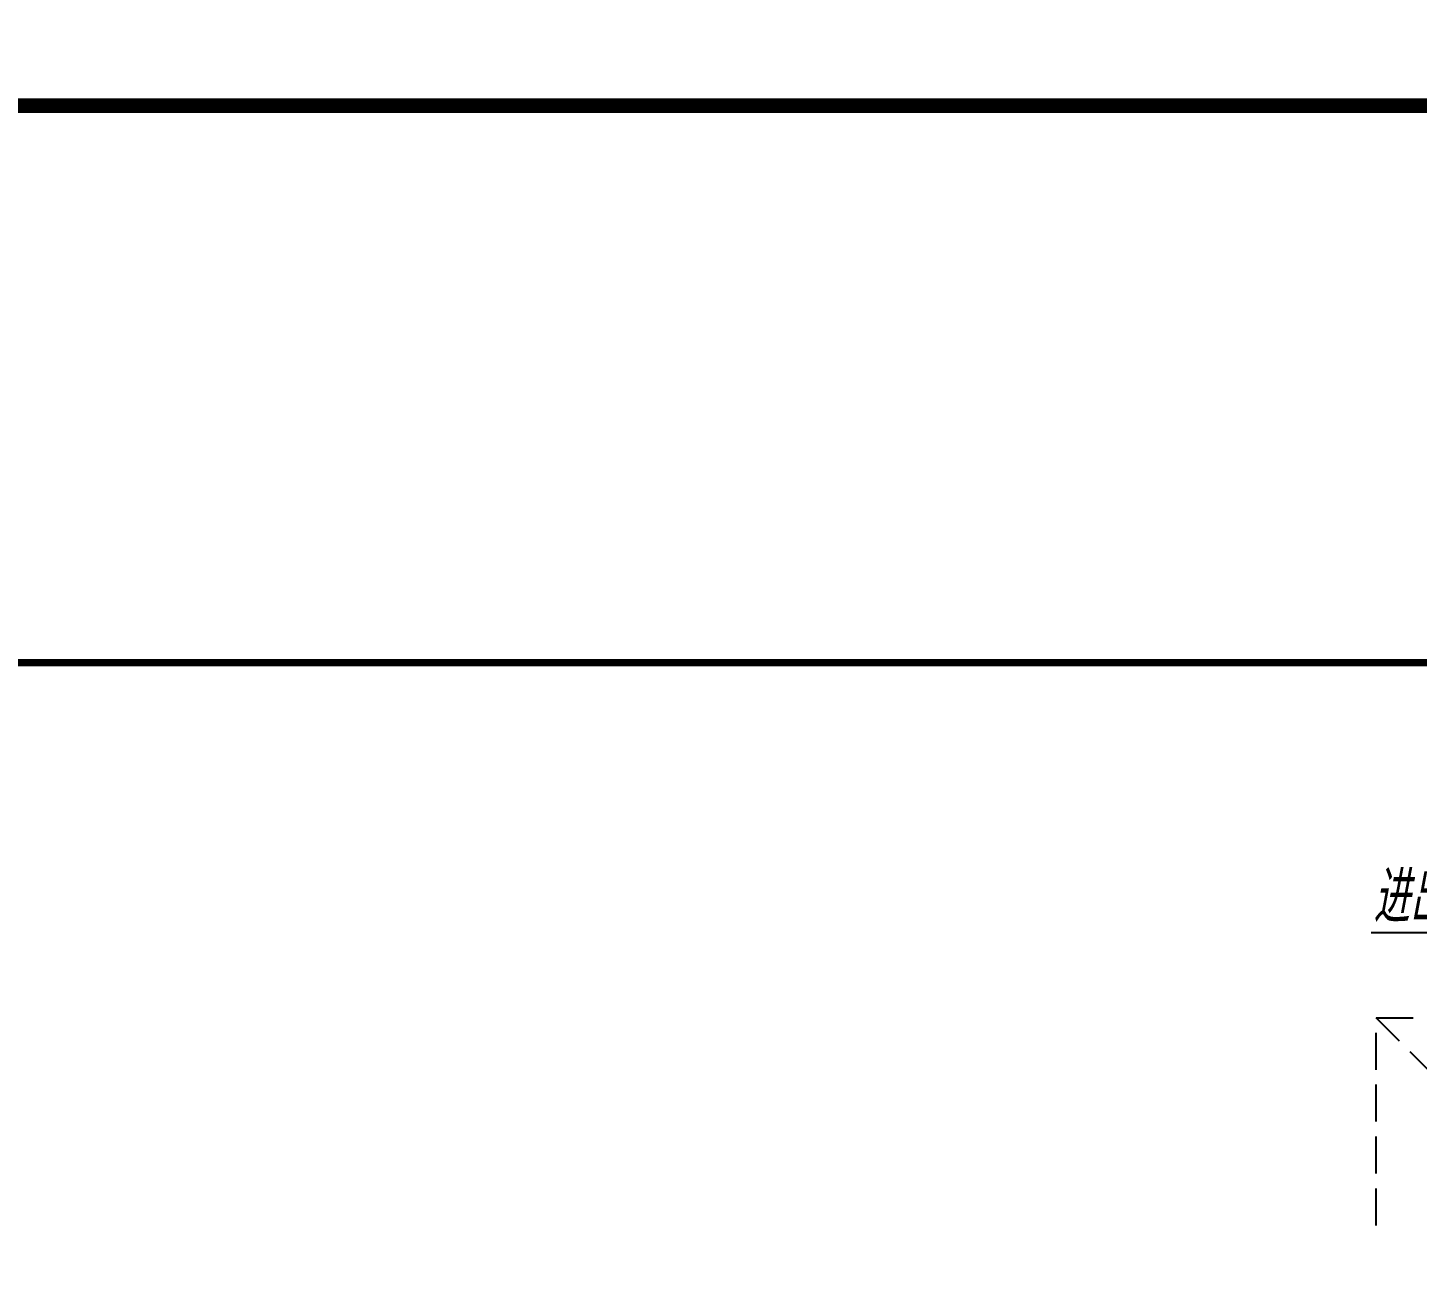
# Model space of a CAD drawing. Extents: x 3002737 to 4077523, y -995787 to -7267.
# Drawn here: x 3456554 to 3465931, y -885920 to -877462 of the extents above; entities that cross this region are included whole.
import ezdxf
from ezdxf.xclip import XClip

# ---------------------------------------------------------------- set-up
doc = ezdxf.new("R2010")
doc.units = 0
doc.header["$LTSCALE"] = 1000
doc.header["$MEASUREMENT"] = 0
doc.header["$XCLIPFRAME"] = 2
doc.linetypes.add('DASH', pattern=[0.35, 0.25, -0.1])
doc.linetypes.add('DOTE', pattern=[2.42, 2, -0.2, 0.02, -0.2])
doc.layers.get('0').update_dxf_attribs({"linetype": 'CONTINUOUS'})
for name, color, linetype in [('!!电气', 1, 'CONTINUOUS'), ('DIM-照明', 7, 'CONTINUOUS'), ('WIRE-动力', 7, 'CONTINUOUS'), ('卫生间', 6, 'CONTINUOUS')]:
    doc.layers.add(name, color=color, linetype=linetype)
doc.layers.add('DOTE', color=19, linetype='DOTE', lineweight=9)
doc.layers.add('图框', color=147, linetype='CONTINUOUS', lineweight=20)
doc.styles.add('HZTXT', font='gbeitc.shx', dxfattribs={"width": 0.8, "height": 400, "bigfont": 'hztxt.shx'})

# ---------------------------------------------------------------- blocks, each defined once
blk = doc.blocks.new('A$C74D73064')
at = {"layer": 'DOTE', "color": 252}
blk.add_line((94780, 54519.3), (94780, 8148.9), dxfattribs=at)
blk = doc.blocks.new('A$C7B1F0EBE')
at = {"color": 252}
ref = blk.add_blockref('A$C74D73064', (-53513, -33807.7), dxfattribs=at)
XClip(ref).set_block_clipping_path([(63315.4263309771, 50772.2529092039), (117315.4131985184, 70272.2529080271)])
blk = doc.blocks.new('A$C148B7D8E')
at = {"layer": '卫生间', "color": 252, "linetype": 'DASH'}
blk.add_line((15200, 14500), (16100, 15400), dxfattribs=at)
blk.add_lwpolyline([(16100, 14000), (16100, 15400), (7700, 15400), (7700, 10800), (7300, 10800), (7300, 10000), (900, 10000), (900, 9000), (-900, 9000), (-900, -900), (1750, -900), (1750, -2100), (23450, -2100), (23450, -900), (25100, -900)], dxfattribs=at)
blk = doc.blocks.new('A$C5F341E43')
at = {"color": 252, "xscale": -1}
blk.add_blockref('A$C148B7D8E', (50100, 1100), dxfattribs=at)

msp = doc.modelspace()

# ---------------------------------------------------------------- linework, layer by layer
at = {"layer": '!!电气', "color": 2}
msp.add_line((3465621.4, -883566.5), (3471545.2, -883566.5), dxfattribs=at)
at = {"layer": 'WIRE-动力', "color": 6, "linetype": 'Continuous', "const_width": 50}
msp.add_lwpolyline([(3439004, -881746.3), (3474304.5, -881746.2)], dxfattribs=at)
at = {"layer": '图框', "const_width": 100}
msp.add_lwpolyline([(3500451.8, -935386.6), (3500451.8, -877986.6), (3419851.8, -877986.6), (3419851.8, -935386.6)], close=True, dxfattribs=at)

# ---------------------------------------------------------------- block references
at = {"layer": '!!电气'}
for name, p in [('A$C7B1F0EBE', (3419851.8, -875986.6)), ('A$C5F341E43', (3431654.3, -900643.2))]:
    msp.add_blockref(name, p, dxfattribs=at)

# ---------------------------------------------------------------- texts
at = {"layer": 'DIM-照明', "color": 7, "style": 'HZTXT', "width": 0.7}
msp.add_text('进出线预埋防水套管2SC100+6SC50，具体做法详备注', height=350, dxfattribs=at).set_placement((3465632.5, -883502.1, 1500))

doc.saveas('drawing.dxf')
